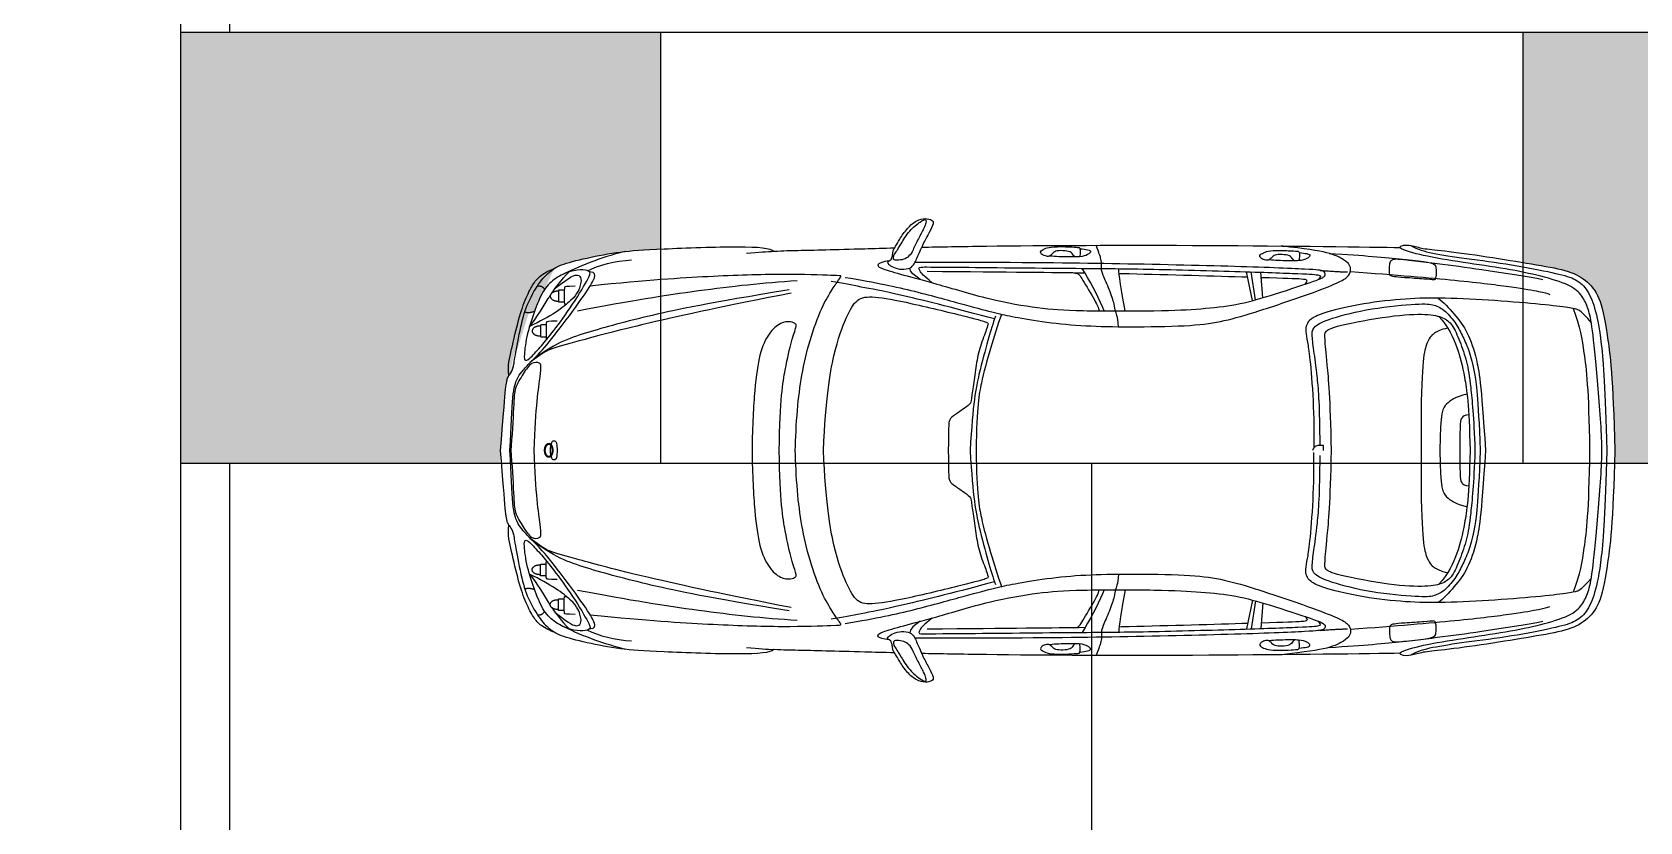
# Model space of a CAD drawing. Header units: metres. Extents: x 1203 to 2640, y 535 to 1122.
# Drawn here: x 1232.49 to 1240.07, y 599.78 to 603.5 of the extents above; entities that cross this region are included whole.
import ezdxf

# ---------------------------------------------------------------- set-up
doc = ezdxf.new("R2010")
doc.units = ezdxf.units.M
doc.layers.add('car', color=253, linetype='Continuous')
doc.layers.add('line work', color=7, linetype='Continuous')
picture_1 = doc.add_image_def('image1.png', size_in_pixel=(941, 730))

msp = doc.modelspace()

# ---------------------------------------------------------------- hatches: boundary and pattern name
at = {"layer": 'line work', "lineweight": -3}
h = msp.add_hatch(color=9, dxfattribs=at)
h.dxf.hatch_style = 1
edge = h.paths.add_edge_path()
edge.add_line((1235.456, 603.504), (1233.1927, 603.504))
edge.add_line((1233.1927, 603.504), (1233.1927, 601.472))
edge.add_line((1233.1927, 601.472), (1234.6952, 601.472))
edge.add_spline(control_points=[(1234.7004, 601.5318), (1234.722, 601.8248), (1234.7297, 601.8666), (1234.7365, 601.8804), (1234.7389, 601.8842)], knot_values=[34.738873, 34.738873, 34.738873, 34.738873, 35.738873, 36.285563, 36.285563, 36.285563, 36.285563], degree=3, periodic=0)
edge.add_spline(control_points=[(1234.8144, 602.1849), (1234.8091, 602.1688), (1234.7937, 602.1127), (1234.768, 601.977), (1234.7608, 601.9185), (1234.7475, 601.8949), (1234.7409, 601.8873), (1234.7389, 601.8842)], knot_values=[1.54669, 1.54669, 1.54669, 1.54669, 1.990083, 2.990083, 3.990083, 4.990083, 5.443393, 5.443393, 5.443393, 5.443393], degree=3, periodic=0)
edge.add_spline(control_points=[(1234.7389, 601.8842), (1234.7331, 601.9322), (1234.7503, 602.0002), (1234.7851, 602.1556), (1234.8206, 602.256), (1234.856, 602.3228), (1234.8868, 602.3577), (1234.9335, 602.3835), (1234.9533, 602.3894)], knot_values=[28.738873, 28.738873, 28.738873, 28.738873, 29.738873, 30.738873, 31.738873, 32.738873, 33.738873, 34.738873, 34.738873, 34.738873, 34.738873], degree=3, periodic=0)
edge.add_spline(control_points=[(1234.8602, 602.1881), (1234.8341, 602.1774), (1234.8144, 602.1849)], knot_values=[0, 0, 0, 1, 1, 1], degree=2, periodic=0)
edge.add_spline(control_points=[(1234.7389, 601.8842), (1234.7331, 601.9322), (1234.7503, 602.0002), (1234.7851, 602.1556), (1234.8206, 602.256), (1234.856, 602.3228), (1234.8868, 602.3577), (1234.9335, 602.3835), (1234.9533, 602.3894)], knot_values=[28.738873, 28.738873, 28.738873, 28.738873, 29.738873, 30.738873, 31.738873, 32.738873, 33.738873, 34.738873, 34.738873, 34.738873, 34.738873], degree=3, periodic=0)
edge.add_spline(control_points=[(1234.9078, 602.2913), (1234.8958, 602.3092), (1234.8747, 602.308)], knot_values=[0, 0, 0, 1, 1, 1], degree=2, periodic=0)
edge.add_spline(control_points=[(1234.7389, 601.8842), (1234.7331, 601.9322), (1234.7503, 602.0002), (1234.7851, 602.1556), (1234.8206, 602.256), (1234.856, 602.3228), (1234.8868, 602.3577), (1234.9335, 602.3835), (1234.9533, 602.3894)], knot_values=[28.738873, 28.738873, 28.738873, 28.738873, 29.738873, 30.738873, 31.738873, 32.738873, 33.738873, 34.738873, 34.738873, 34.738873, 34.738873], degree=3, periodic=0)
edge.add_spline(control_points=[(1234.9533, 602.3894), (1234.9614, 602.3948), (1234.9889, 602.4098), (1235.1025, 602.4394), (1235.2196, 602.4617), (1235.2812, 602.4691), (1235.2895, 602.47)], knot_values=[26.007738, 26.007738, 26.007738, 26.007738, 26.586976, 27.586976, 28.586976, 28.738873, 28.738873, 28.738873, 28.738873], degree=3, periodic=0)
edge.add_spline(control_points=[(1235.2895, 602.47), (1235.3329, 602.4748), (1235.3804, 602.4779), (1235.456, 602.4814)], knot_values=[25.210647, 25.210647, 25.210647, 25.210647, 26.007738, 26.007738, 26.007738, 26.007738], degree=3, periodic=0)
edge.add_line((1235.456, 602.4814), (1235.456, 603.504))
h = msp.add_hatch(color=9, dxfattribs=at)
h.dxf.hatch_style = 1
edge = h.paths.add_edge_path()
edge.add_line((1243.584, 603.504), (1239.52, 603.504))
edge.add_line((1239.52, 603.504), (1239.52, 602.4178))
edge.add_spline(control_points=[(1239.52, 602.4178), (1239.5339, 602.4155), (1239.6128, 602.4022), (1239.7287, 602.3824), (1239.8178, 602.3391), (1239.8836, 602.2599), (1239.9133, 602.1131), (1239.9457, 601.8726), (1239.952, 601.5318)], knot_values=[72.571127, 72.571127, 72.571127, 72.571127, 72.777587, 73.777587, 74.777587, 75.777587, 76.777587, 77.777587, 77.777587, 77.777587, 77.777587], degree=3, periodic=0)
edge.add_line((1239.9549, 601.472), (1243.584, 601.472))
edge.add_line((1243.584, 601.472), (1243.584, 603.504))

# ---------------------------------------------------------------- linework, layer by layer
at = {"layer": 'car'}
for points in [[(1236.6787, 602.338), (1236.6441, 602.3636), (1236.6329, 602.379), (1236.6288, 602.3915)], [(1237.4553, 602.3676), (1237.4419, 602.3901)], [(1238.2448, 602.2378), (1238.2171, 602.3741)], [(1238.2586, 602.2415), (1238.238, 602.3734)], [(1238.2928, 602.2513), (1238.2847, 602.3719)], [(1238.2448, 600.8259), (1238.2171, 600.6896)], [(1238.2586, 600.8222), (1238.238, 600.6902)], [(1238.2928, 600.8123), (1238.2847, 600.6918)], [(1236.6787, 600.7257), (1236.6441, 600.7001), (1236.6329, 600.6846), (1236.6288, 600.6722)], [(1237.4553, 600.696), (1237.4419, 600.6735)]]:
    msp.add_lwpolyline(points, dxfattribs=at)
for points, knots in [([(1238.9445, 602.495), (1238.9417, 602.493), (1238.9405, 602.4909), (1238.9408, 602.4887), (1238.8095, 602.4909), (1237.9549, 602.502), (1237.0933, 602.4976), (1236.771, 602.4917), (1236.6851, 602.4898), (1236.6876, 602.4953), (1236.6979, 602.5177), (1236.7216, 602.5608), (1236.7441, 602.6048), (1236.7365, 602.6187), (1236.7025, 602.6278), (1236.6623, 602.6182), (1236.6178, 602.5828), (1236.578, 602.5225), (1236.5654, 602.5006), (1236.5588, 602.4894), (1236.5573, 602.4867), (1236.5063, 602.4854), (1236.3132, 602.4799), (1236.1033, 602.4746), (1236.0372, 602.4738), (1235.9885, 602.471), (1235.9736, 602.4866), (1235.854, 602.4972), (1235.4241, 602.4811), (1235.2657, 602.4705), (1235.1025, 602.4394), (1234.9889, 602.4098), (1234.9614, 602.3948), (1234.9533, 602.3894), (1234.9335, 602.3835), (1234.8868, 602.3577), (1234.856, 602.3228), (1234.8206, 602.256), (1234.7851, 602.1556), (1234.7503, 602.0002), (1234.7331, 601.9322), (1234.7389, 601.8842), (1234.7365, 601.8804), (1234.7297, 601.8666), (1234.722, 601.8248), (1234.7004, 601.5318), (1234.722, 601.2388), (1234.7297, 601.1971), (1234.7365, 601.1833), (1234.7389, 601.1795), (1234.7331, 601.1314), (1234.7503, 601.0635), (1234.7851, 600.9081), (1234.8206, 600.8076), (1234.856, 600.7408), (1234.8868, 600.706), (1234.9335, 600.6802), (1234.9533, 600.6743), (1234.9614, 600.6688), (1234.9889, 600.6539), (1235.1025, 600.6242), (1235.2657, 600.5931), (1235.4241, 600.5826), (1235.854, 600.5664), (1235.9736, 600.5771), (1235.9885, 600.5926), (1236.0372, 600.5899), (1236.1033, 600.589), (1236.3132, 600.5837), (1236.5063, 600.5783), (1236.5573, 600.5769), (1236.5588, 600.5743), (1236.5654, 600.5631), (1236.578, 600.5412), (1236.6178, 600.4809), (1236.6623, 600.4455), (1236.7025, 600.4359), (1236.7365, 600.445), (1236.7441, 600.4589), (1236.7216, 600.5029), (1236.6979, 600.5459), (1236.6876, 600.5684), (1236.6851, 600.5738), (1236.771, 600.5719), (1237.0933, 600.566), (1237.9549, 600.5617), (1238.8095, 600.5727), (1238.9408, 600.5749), (1238.9405, 600.5728), (1238.9417, 600.5707), (1238.9445, 600.5686), (1238.9607, 600.5618), (1238.9987, 600.5644), (1239.043, 600.5815), (1239.1298, 600.5877), (1239.3495, 600.6174), (1239.5711, 600.6543), (1239.7287, 600.6813), (1239.8178, 600.7245), (1239.8836, 600.8038), (1239.9133, 600.9506), (1239.9457, 601.191), (1239.952, 601.5318), (1239.9457, 601.8726), (1239.9133, 602.1131), (1239.8836, 602.2599), (1239.8178, 602.3391), (1239.7287, 602.3824), (1239.5711, 602.4094), (1239.3495, 602.4463), (1239.1298, 602.476), (1239.043, 602.4822), (1238.9987, 602.4993), (1238.9607, 602.5019), (1238.9445, 602.495)], [9.811373, 9.811373, 9.811373, 9.811373, 10.30411, 10.30411, 10.30411, 11.197316, 12.197316, 12.644155, 12.644155, 12.644155, 12.969408, 13.969408, 14.969408, 15.969408, 16.969408, 17.969408, 18.969408, 19.969408, 20.969408, 21.294549, 21.294549, 21.294549, 21.606904, 22.606904, 23.220672, 23.220672, 23.220672, 24.159635, 25.159635, 26.159635, 27.159635, 28.159635, 28.738873, 28.738873, 28.738873, 29.738873, 30.738873, 31.738873, 32.738873, 33.738873, 34.738873, 34.738873, 34.738873, 35.285563, 36.285563, 36.285563, 36.285563, 37.285563, 37.832254, 37.832254, 37.832254, 38.832254, 39.832254, 40.832254, 41.832254, 42.832254, 43.832254, 43.832254, 43.832254, 44.411492, 45.411492, 46.411492, 47.411492, 48.411492, 49.350455, 49.350455, 49.350455, 49.964223, 50.964223, 51.276578, 51.276578, 51.276578, 51.601719, 52.601719, 53.601719, 54.601719, 55.601719, 56.601719, 57.601719, 58.601719, 59.601719, 59.926972, 59.926972, 59.926972, 60.373811, 61.373811, 62.267016, 62.267016, 62.267016, 62.759754, 62.759754, 62.759754, 63.571127, 64.571127, 65.571127, 66.571127, 67.571127, 68.571127, 69.571127, 70.571127, 71.571127, 72.571127, 72.571127, 72.571127, 73.571127, 74.571127, 75.571127, 76.571127, 77.571127, 78.571127, 79.571127, 80.571127, 81.571127, 82.382499, 82.382499, 82.382499, 82.382499]), ([(1236.5573, 602.4867), (1236.5541, 602.4813), (1236.5475, 602.4689), (1236.548, 602.462), (1236.5473, 602.4566), (1236.5466, 602.4512), (1236.5431, 602.4378), (1236.5388, 602.4267), (1236.524, 602.4224), (1236.523, 602.4133), (1236.5426, 602.3995), (1236.578, 602.3837), (1236.6259, 602.388), (1236.6455, 602.3995), (1236.6686, 602.4507), (1236.6801, 602.4785), (1236.6851, 602.4898)], [18.325141, 18.325141, 18.325141, 18.325141, 19, 20, 20, 20, 21, 22, 23, 24, 25, 26, 27, 28, 29, 29.674747, 29.674747, 29.674747, 29.674747]), ([(1237.4314, 602.4829), (1237.446, 602.4813), (1237.4771, 602.4767), (1237.4841, 602.47), (1237.4765, 602.4588), (1237.4467, 602.4438), (1237.3829, 602.4433), (1237.3125, 602.4453), (1237.2894, 602.4482), (1237.2885, 602.4483)], [0.348642, 0.348642, 0.348642, 0.348642, 1, 2, 3, 4, 5, 6, 6.040441, 6.040441, 6.040441, 6.040441]), ([(1238.465, 602.4647), (1238.4797, 602.463), (1238.5108, 602.4585), (1238.5178, 602.4517), (1238.5102, 602.4405), (1238.4804, 602.4255), (1238.4165, 602.425), (1238.3461, 602.4271), (1238.323, 602.43), (1238.3222, 602.4301)], [0.348642, 0.348642, 0.348642, 0.348642, 1, 2, 3, 4, 5, 6, 6.040441, 6.040441, 6.040441, 6.040441]), ([(1238.9408, 600.5749), (1238.9412, 600.5771), (1238.9431, 600.5794), (1238.9467, 600.5817), (1238.9754, 600.5948), (1239.0713, 600.6195), (1239.2611, 600.6495), (1239.469, 600.6794), (1239.6251, 600.7144), (1239.7593, 600.7567), (1239.8053, 600.8114), (1239.8308, 600.8698), (1239.8491, 600.9588), (1239.8731, 601.2251), (1239.8924, 601.4678), (1239.8918, 601.5318), (1239.8924, 601.5959), (1239.8731, 601.8386), (1239.8491, 602.1049), (1239.8308, 602.1939), (1239.8053, 602.2522), (1239.7593, 602.3069), (1239.6251, 602.3492), (1239.469, 602.3842), (1239.2611, 602.4142), (1239.0713, 602.4441), (1238.9754, 602.4688), (1238.9467, 602.4819), (1238.9431, 602.4843), (1238.9412, 602.4865), (1238.9408, 602.4887)], [0, 0, 0, 0, 0.507262, 0.507262, 0.507262, 1.359712, 2.359712, 3.359712, 4.359712, 5.359712, 6.359712, 7.359712, 8.359712, 9.359712, 10.359712, 10.359712, 10.359712, 11.359712, 12.359712, 13.359712, 14.359712, 15.359712, 16.359712, 17.359712, 18.359712, 19.359712, 20.212163, 20.212163, 20.212163, 20.719425, 20.719425, 20.719425, 20.719425]), ([(1238.9881, 602.4987), (1239.0243, 602.4786), (1239.0817, 602.4623), (1239.2431, 602.4371), (1239.4692, 602.4094), (1239.6757, 602.3671), (1239.7639, 602.3445), (1239.8201, 602.2993), (1239.8588, 602.211), (1239.8901, 602.0687), (1239.9069, 601.8229), (1239.9157, 601.5318), (1239.9069, 601.2407), (1239.8901, 600.9949), (1239.8588, 600.8527), (1239.8201, 600.7644), (1239.7639, 600.7192), (1239.6757, 600.6965), (1239.4692, 600.6542), (1239.2431, 600.6265), (1239.0817, 600.6014), (1239.0243, 600.5851), (1238.9881, 600.565)], [0, 0, 0, 0, 1, 2, 3, 4, 5, 6, 7, 8, 9, 9, 9, 10, 11, 12, 13, 14, 15, 16, 17, 18, 18, 18, 18]), ([(1234.7389, 601.8842), (1234.7409, 601.8873), (1234.7475, 601.8949), (1234.7608, 601.9185), (1234.768, 601.977), (1234.7995, 602.1436), (1234.8319, 602.2409), (1234.8972, 602.3466), (1234.9312, 602.3721), (1234.9474, 602.3854), (1234.9533, 602.3894)], [1.54669, 1.54669, 1.54669, 1.54669, 2, 3, 4, 5, 6, 7, 8, 8.420762, 8.420762, 8.420762, 8.420762]), ([(1235.1193, 600.6905), (1235.1481, 600.6915), (1235.1466, 600.7148), (1235.1174, 600.7695), (1234.9912, 600.9431), (1234.8891, 601.0715), (1234.8322, 601.1226), (1234.7972, 601.1649), (1234.7789, 601.1897), (1234.7549, 601.2532), (1234.7519, 601.418), (1234.7432, 601.5318), (1234.7519, 601.6456), (1234.7549, 601.8105), (1234.7789, 601.874), (1234.7972, 601.8988), (1234.8322, 601.9411), (1234.8891, 601.9921), (1234.9912, 602.1205), (1235.1174, 602.2942), (1235.1466, 602.3489), (1235.1481, 602.3722), (1235.1193, 602.3732)], [0, 0, 0, 0, 1, 2, 3, 4, 5, 6, 7, 8, 9, 9, 9, 10, 11, 12, 13, 14, 15, 16, 17, 18, 18, 18, 18]), ([(1237.5457, 602.1896), (1237.5282, 602.2353), (1237.4868, 602.3144), (1237.4553, 602.3676), (1237.3105, 602.3697), (1237.1085, 602.3716), (1236.7108, 602.3748)], [0, 0, 0, 0, 1, 1, 1, 1.647053, 1.647053, 1.647053, 1.647053]), ([(1234.9581, 602.2968), (1235.0312, 602.3539), (1235.0589, 602.3627), (1235.0814, 602.3509), (1235.079, 602.3172), (1235.0563, 602.2473), (1234.9366, 602.1636), (1234.8363, 602.1158), (1234.8752, 602.1618), (1234.9029, 602.2132), (1234.9311, 602.2577), (1234.9344, 602.2627)], [0, 0, 0, 0, 1, 2, 3, 4, 5, 5, 5, 6, 6.129685, 6.129685, 6.129685, 6.129685]), ([(1235.1224, 600.7569), (1235.403, 600.7283), (1235.6899, 600.7105), (1236.0435, 600.6983), (1236.2992, 600.7079), (1236.3044, 600.7089), (1236.3054, 600.7123), (1236.2973, 600.7233), (1236.2666, 600.7668), (1236.2159, 600.8496), (1236.1551, 601.0128), (1236.1178, 601.1794), (1236.0982, 601.3325), (1236.0901, 601.4779), (1236.0894, 601.5318), (1236.0901, 601.5858), (1236.0982, 601.7311), (1236.1178, 601.8843), (1236.1551, 602.0508), (1236.2159, 602.214), (1236.2666, 602.2968), (1236.2973, 602.3404), (1236.3054, 602.3514), (1236.3044, 602.3548), (1236.2992, 602.3557), (1236.0435, 602.3654), (1235.6899, 602.3531), (1235.403, 602.3353), (1235.1224, 602.3068)], [0, 0, 0, 0, 1, 2, 3, 4, 5, 6, 7, 8, 9, 10, 11, 12, 12, 12, 13, 14, 15, 16, 17, 18, 19, 20, 21, 22, 23, 24, 24, 24, 24]), ([(1238.2224, 602.348), (1238.0747, 602.3524), (1237.829, 602.3599), (1237.6317, 602.3644), (1237.6159, 602.3647)], [2.031077, 2.031077, 2.031077, 2.031077, 3, 3.084546, 3.084546, 3.084546, 3.084546]), ([(1238.493, 602.3158), (1238.5086, 602.3331), (1238.5032, 602.3399), (1238.3977, 602.3428), (1238.2865, 602.3461)], [0, 0, 0, 0, 1, 1.877916, 1.877916, 1.877916, 1.877916]), ([(1236.2223, 601.5318), (1236.2332, 601.2833), (1236.2703, 601.0568), (1236.3321, 600.8948), (1236.3788, 600.8124), (1236.4515, 600.8028), (1236.6135, 600.8317), (1236.9402, 600.9113), (1236.9992, 600.9291), (1236.9981, 600.9353), (1236.9954, 600.9512), (1236.959, 601.0423), (1236.9413, 601.1267), (1236.9287, 601.2267), (1236.9179, 601.2969), (1236.917, 601.3114), (1236.8783, 601.3402), (1236.8297, 601.3717), (1236.8117, 601.3906), (1236.8117, 601.4257), (1236.8108, 601.5318), (1236.8117, 601.6379), (1236.8117, 601.6731), (1236.8297, 601.692), (1236.8783, 601.7235), (1236.917, 601.7523), (1236.9179, 601.7667), (1236.9287, 601.837), (1236.9413, 601.9369), (1236.959, 602.0213), (1236.9954, 602.1124), (1236.9981, 602.1283), (1236.9992, 602.1345), (1236.9402, 602.1524), (1236.6135, 602.232), (1236.4515, 602.2608), (1236.3788, 602.2512), (1236.3321, 602.1689), (1236.2703, 602.0069), (1236.2332, 601.7804), (1236.2223, 601.5318)], [0, 0, 0, 0, 1, 2, 3, 4, 5, 6, 7, 8, 9, 10, 11, 12, 13, 14, 15, 16, 17, 18, 18, 18, 19, 20, 21, 22, 23, 24, 25, 26, 27, 28, 29, 30, 31, 32, 33, 34, 35, 36, 36, 36, 36]), ([(1239.8416, 602.1352), (1239.7918, 602.1896), (1239.7782, 602.1967), (1239.7357, 602.2055), (1239.5957, 602.2221), (1239.3587, 602.241), (1239.1141, 602.2522), (1238.9504, 602.2469), (1238.7383, 602.2215), (1238.5646, 602.1772), (1238.5149, 602.1494), (1238.499, 602.1252), (1238.4931, 602.095), (1238.5037, 602.0436), (1238.5144, 601.9826), (1238.5319, 601.777), (1238.5354, 601.6097), (1238.5336, 601.5422)], [0, 0, 0, 0, 1, 2, 3, 4, 5, 6, 7, 8, 9, 10, 11, 12, 13, 14, 14.950636, 14.950636, 14.950636, 14.950636]), ([(1238.5632, 601.5552), (1238.5627, 601.7411), (1238.5504, 601.8949), (1238.5326, 602.0077), (1238.5236, 602.0861), (1238.5308, 602.1158), (1238.6001, 602.1518), (1238.8019, 602.2041), (1239.0423, 602.2248), (1239.1018, 602.2212), (1239.154, 602.1924), (1239.2072, 602.1266), (1239.236, 602.0699), (1239.2675, 601.9996), (1239.29, 601.9087), (1239.308, 601.7916), (1239.3179, 601.5318), (1239.308, 601.2721), (1239.29, 601.155), (1239.2675, 601.064), (1239.236, 600.9938), (1239.2072, 600.937), (1239.154, 600.8713), (1239.1018, 600.8425), (1239.0423, 600.8389), (1238.8019, 600.8596), (1238.6001, 600.9118), (1238.5308, 600.9478), (1238.5236, 600.9776), (1238.5326, 601.0559), (1238.5504, 601.1688), (1238.5627, 601.3226), (1238.5632, 601.5084)], [0, 0, 0, 0, 0.960685, 1.960685, 2.960685, 3.960685, 4.960685, 5.960685, 6.960685, 7.960685, 8.960685, 9.960685, 10.960685, 11.960685, 12.960685, 13.960685, 13.960685, 13.960685, 14.960685, 15.960685, 16.960685, 17.960685, 18.960685, 19.960685, 20.960685, 21.960685, 22.960685, 23.960685, 24.960685, 25.960685, 26.960685, 27.921371, 27.921371, 27.921371, 27.921371]), ([(1239.1206, 602.2495), (1239.144, 602.2319), (1239.1971, 602.1743), (1239.2611, 602.0923), (1239.3016, 601.9653), (1239.3223, 601.8564), (1239.343, 601.5318), (1239.3223, 601.2073), (1239.3016, 601.0983), (1239.2611, 600.9713), (1239.1971, 600.8894), (1239.144, 600.8317), (1239.1206, 600.8141)], [0, 0, 0, 0, 1, 2, 3, 4, 4, 4, 5, 6, 7, 8, 8, 8, 8]), ([(1234.9667, 602.1414), (1234.9218, 602.1401), (1234.9168, 602.1376), (1234.9152, 602.1345), (1234.9152, 602.0579), (1234.9157, 602.057), (1234.9175, 602.0565), (1234.9189, 602.0565)], [0, 0, 0, 0, 1, 2, 3, 4, 4.488989, 4.488989, 4.488989, 4.488989]), ([(1236.0134, 601.5318), (1236.0178, 601.2881), (1236.0434, 601.1358), (1236.0723, 601.0101), (1236.0979, 600.9423), (1236.0912, 600.9356), (1236.0723, 600.9234), (1236.02, 600.9267), (1235.9645, 600.9756), (1235.9189, 601.0724), (1235.8977, 601.2303), (1235.8866, 601.4137), (1235.8858, 601.5318), (1235.8866, 601.6499), (1235.8977, 601.8334), (1235.9189, 601.9913), (1235.9645, 602.088), (1236.02, 602.1369), (1236.0723, 602.1403), (1236.0912, 602.128), (1236.0979, 602.1214), (1236.0723, 602.0535), (1236.0434, 601.9279), (1236.0178, 601.7756), (1236.0134, 601.5318)], [0, 0, 0, 0, 1, 2, 3, 4, 5, 6, 7, 8, 9, 10, 10, 10, 11, 12, 13, 14, 15, 16, 17, 18, 19, 20, 20, 20, 20]), ([(1237.033, 602.1642), (1237.0213, 602.1327), (1236.9997, 602.0579), (1236.9546, 601.8976), (1236.9267, 601.7562), (1236.9132, 601.5318), (1236.9267, 601.3074), (1236.9546, 601.166), (1236.9997, 601.0057), (1237.0213, 600.931), (1237.033, 600.8994)], [0, 0, 0, 0, 1, 2, 3, 3, 3, 4, 5, 6, 6, 6, 6]), ([(1237.0609, 602.174), (1237.0438, 602.1232), (1237.0025, 601.9967), (1236.9647, 601.8491), (1236.9458, 601.7437), (1236.9413, 601.5318), (1236.9458, 601.32), (1236.9647, 601.2146), (1237.0025, 601.067), (1237.0438, 600.9405), (1237.0609, 600.8896)], [0, 0, 0, 0, 0.85838, 1.85838, 2.85838, 2.85838, 2.85838, 3.85838, 4.85838, 5.71676, 5.71676, 5.71676, 5.71676]), ([(1238.6173, 601.5318), (1238.6119, 601.2802), (1238.5947, 601.1045), (1238.5848, 600.9965), (1238.5848, 600.9713), (1238.6236, 600.9469), (1238.9037, 600.8938), (1239.0739, 600.8866), (1239.1461, 600.9044), (1239.1863, 600.9341), (1239.2222, 601.016), (1239.2566, 601.1146), (1239.272, 601.2141), (1239.2875, 601.3713), (1239.2933, 601.5318), (1239.2875, 601.6924), (1239.272, 601.8496), (1239.2566, 601.9491), (1239.2222, 602.0477), (1239.1863, 602.1295), (1239.1461, 602.1592), (1239.0739, 602.1771), (1238.9037, 602.1699), (1238.6236, 602.1167), (1238.5848, 602.0924), (1238.5848, 602.0672), (1238.5947, 601.9591), (1238.6119, 601.7835), (1238.6173, 601.5318)], [0, 0, 0, 0, 1, 2, 3, 4, 5, 6, 7, 8, 9, 10, 11, 12, 12, 12, 13, 14, 15, 16, 17, 18, 19, 20, 21, 22, 23, 24, 24, 24, 24]), ([(1239.1219, 602.1639), (1239.1686, 602.114), (1239.2138, 602.0119), (1239.2445, 601.89), (1239.2649, 601.75), (1239.2707, 601.5318), (1239.2649, 601.3137), (1239.2445, 601.1736), (1239.2138, 601.0518), (1239.1686, 600.9497), (1239.1219, 600.8998)], [0, 0, 0, 0, 1, 2, 3, 3, 3, 4, 5, 6, 6, 6, 6]), ([(1239.7567, 602.2008), (1239.7891, 602.1131), (1239.8079, 601.9952), (1239.8298, 601.825), (1239.8335, 601.5318), (1239.8298, 601.2387), (1239.8079, 601.0685), (1239.7891, 600.9505), (1239.7567, 600.8629)], [0, 0, 0, 0, 0.881811, 1.881811, 1.881811, 1.881811, 2.881811, 3.763623, 3.763623, 3.763623, 3.763623]), ([(1239.1647, 602.1084), (1239.1307, 602.1012), (1239.1018, 602.0856), (1239.0618, 602.0523), (1239.0373, 601.91), (1239.0395, 601.5318), (1239.0373, 601.1537), (1239.0618, 601.0114), (1239.1018, 600.978), (1239.1307, 600.9625), (1239.1647, 600.9552)], [0, 0, 0, 0, 1, 2, 3, 3, 3, 4, 5, 6, 6, 6, 6]), ([(1234.8591, 601.5318), (1234.8645, 601.3283), (1234.8951, 601.1418), (1234.8888, 601.1175), (1234.8456, 601.1129), (1234.8076, 601.1677), (1234.7638, 601.2416), (1234.7638, 601.2984), (1234.7534, 601.4714), (1234.7484, 601.5318), (1234.7534, 601.5923), (1234.7638, 601.7653), (1234.7638, 601.8221), (1234.8076, 601.896), (1234.8456, 601.9508), (1234.8888, 601.9461), (1234.8951, 601.9218), (1234.8645, 601.7354), (1234.8591, 601.5318)], [0, 0, 0, 0, 1, 2, 3, 4, 5, 6, 7, 7, 7, 8, 9, 10, 11, 12, 13, 14, 14, 14, 14]), ([(1239.256, 601.7975), (1239.1985, 601.7832), (1239.1552, 601.751), (1239.1296, 601.7165), (1239.1274, 601.5318), (1239.1296, 601.3472), (1239.1552, 601.3127), (1239.1985, 601.2805), (1239.256, 601.2662)], [0, 0, 0, 0, 1, 2, 2, 2, 3, 4, 4, 4, 4]), ([(1239.264, 601.6988), (1239.2454, 601.6987), (1239.2283, 601.6857), (1239.2212, 601.6668), (1239.2224, 601.5318), (1239.2212, 601.3969), (1239.2283, 601.378), (1239.2454, 601.365), (1239.264, 601.3649)], [0, 0, 0, 0, 1, 2, 2, 2, 3, 4, 4, 4, 4]), ([(1234.9374, 601.5092), (1234.9365, 601.5151), (1234.9356, 601.5225), (1234.9349, 601.5318), (1234.9356, 601.5412), (1234.9365, 601.5486), (1234.9374, 601.5545)], [0, 0, 0, 0, 0.2081908, 0.2081908, 0.2081908, 0.4163816, 0.4163816, 0.4163816, 0.4163816]), ([(1234.9381, 601.5583), (1234.9415, 601.5768), (1234.9524, 601.5768), (1234.9662, 601.5768), (1234.9662, 601.5318), (1234.9662, 601.4869), (1234.9524, 601.4869), (1234.9415, 601.4869), (1234.9381, 601.5054)], [0, 0, 0, 0, 0.743553, 1.743553, 1.743553, 1.743553, 2.743553, 3.487107, 3.487107, 3.487107, 3.487107]), ([(1239.8416, 600.9284), (1239.7918, 600.8741), (1239.7782, 600.867), (1239.7357, 600.8581), (1239.5957, 600.8416), (1239.3587, 600.8227), (1239.1141, 600.8115), (1238.9504, 600.8168), (1238.7383, 600.8422), (1238.5646, 600.8865), (1238.5149, 600.9143), (1238.499, 600.9385), (1238.4931, 600.9686), (1238.5037, 601.02), (1238.5144, 601.0811), (1238.5319, 601.2867), (1238.5354, 601.454), (1238.5336, 601.5214)], [0, 0, 0, 0, 1, 2, 3, 4, 5, 6, 7, 8, 9, 10, 11, 12, 13, 14, 14.950636, 14.950636, 14.950636, 14.950636]), ([(1234.7389, 601.1795), (1234.7409, 601.1764), (1234.7475, 601.1687), (1234.7608, 601.1452), (1234.768, 601.0866), (1234.7995, 600.92), (1234.8319, 600.8228), (1234.8972, 600.7171), (1234.9312, 600.6916), (1234.9474, 600.6783), (1234.9533, 600.6743)], [1.54669, 1.54669, 1.54669, 1.54669, 2, 3, 4, 5, 6, 7, 8, 8.420762, 8.420762, 8.420762, 8.420762]), ([(1234.9667, 600.9223), (1234.9218, 600.9235), (1234.9168, 600.926), (1234.9152, 600.9292), (1234.9152, 601.0058), (1234.9157, 601.0066), (1234.9175, 601.0072), (1234.9189, 601.0072)], [0, 0, 0, 0, 1, 2, 3, 4, 4.488989, 4.488989, 4.488989, 4.488989]), ([(1234.9581, 600.7669), (1235.0312, 600.7098), (1235.0589, 600.7009), (1235.0814, 600.7127), (1235.079, 600.7464), (1235.0563, 600.8163), (1234.9366, 600.9), (1234.8363, 600.9478), (1234.8752, 600.9018), (1234.9029, 600.8504), (1234.9311, 600.806), (1234.9344, 600.8009)], [0, 0, 0, 0, 1, 2, 3, 4, 5, 5, 5, 6, 6.129685, 6.129685, 6.129685, 6.129685]), ([(1237.5457, 600.874), (1237.5282, 600.8283), (1237.4868, 600.7492), (1237.4553, 600.696), (1237.3105, 600.6939), (1237.1085, 600.6921), (1236.7108, 600.6888)], [0, 0, 0, 0, 1, 1, 1, 1.647053, 1.647053, 1.647053, 1.647053]), ([(1238.2224, 600.7157), (1238.0747, 600.7113), (1237.829, 600.7037), (1237.6317, 600.6993), (1237.6159, 600.6989)], [2.031077, 2.031077, 2.031077, 2.031077, 3, 3.084546, 3.084546, 3.084546, 3.084546]), ([(1238.493, 600.7478), (1238.5086, 600.7305), (1238.5032, 600.7238), (1238.3977, 600.7208), (1238.2865, 600.7176)], [0, 0, 0, 0, 1, 1.877916, 1.877916, 1.877916, 1.877916]), ([(1236.5573, 600.5769), (1236.5541, 600.5824), (1236.5475, 600.5947), (1236.548, 600.6017), (1236.5473, 600.6071), (1236.5466, 600.6125), (1236.5431, 600.6259), (1236.5388, 600.6369), (1236.524, 600.6412), (1236.523, 600.6503), (1236.5426, 600.6642), (1236.578, 600.68), (1236.6259, 600.6757), (1236.6455, 600.6642), (1236.6686, 600.613), (1236.6801, 600.5852), (1236.6851, 600.5738)], [18.325141, 18.325141, 18.325141, 18.325141, 19, 20, 20, 20, 21, 22, 23, 24, 25, 26, 27, 28, 29, 29.674747, 29.674747, 29.674747, 29.674747]), ([(1238.465, 600.5989), (1238.4797, 600.6006), (1238.5108, 600.6052), (1238.5178, 600.6119), (1238.5102, 600.6231), (1238.4804, 600.6381), (1238.4165, 600.6386), (1238.3461, 600.6366), (1238.323, 600.6337), (1238.3222, 600.6336)], [0.348642, 0.348642, 0.348642, 0.348642, 1, 2, 3, 4, 5, 6, 6.040441, 6.040441, 6.040441, 6.040441]), ([(1237.4314, 600.5807), (1237.446, 600.5824), (1237.4771, 600.587), (1237.4841, 600.5937), (1237.4765, 600.6049), (1237.4467, 600.6199), (1237.3829, 600.6204), (1237.3125, 600.6183), (1237.2894, 600.6154), (1237.2885, 600.6153)], [0.348642, 0.348642, 0.348642, 0.348642, 1, 2, 3, 4, 5, 6, 6.040441, 6.040441, 6.040441, 6.040441])]:
    msp.add_open_spline(points, degree=3, knots=knots, dxfattribs=at)
for points, degree in [([(1236.5681, 602.4738), (1236.5631, 602.4663), (1236.5543, 602.4541), (1236.5519, 602.4402), (1236.5531, 602.429), (1236.5678, 602.4286), (1236.602, 602.4301), (1236.6268, 602.4472), (1236.643, 602.4728), (1236.669, 602.5305), (1236.6977, 602.5813), (1236.7062, 602.6065), (1236.7069, 602.6245), (1236.683, 602.6139), (1236.6268, 602.5705), (1236.5845, 602.4991), (1236.5731, 602.4813), (1236.5681, 602.4738)], 3), ([(1235.2895, 602.47), (1235.2022, 602.4496), (1235.0859, 602.4089), (1234.9981, 602.3637)], 3), ([(1235.8587, 602.4621), (1235.9178, 602.4665), (1235.9578, 602.4693), (1235.9885, 602.471)], 3), ([(1236.3247, 602.3478), (1236.4728, 602.323), (1236.6545, 602.2843), (1236.904, 602.2129), (1237.0396, 602.1786), (1237.1111, 602.1625), (1237.2702, 602.1348), (1237.4569, 602.1173), (1237.6539, 602.1136), (1237.9464, 602.1173), (1238.0937, 602.1363), (1238.2382, 602.1764), (1238.4993, 602.2639), (1238.6438, 602.3194), (1238.6956, 602.3478), (1238.7102, 602.3799), (1238.7036, 602.4084), (1238.6817, 602.4273), (1238.6124, 602.4667), (1238.495, 602.482), (1238.3804, 602.4956)], 3), ([(1237.4317, 602.4569), (1237.432, 602.4637), (1237.4333, 602.4888), (1237.4242, 602.4883), (1237.3885, 602.4922), (1237.2993, 602.4933), (1237.269, 602.4857), (1237.2449, 602.4727), (1237.2441, 602.4642), (1237.2559, 602.4512), (1237.2804, 602.4451), (1237.2906, 602.4481), (1237.3057, 602.4644), (1237.3183, 602.4737), (1237.3632, 602.4741), (1237.3937, 602.4669), (1237.404, 602.4437), (1237.4129, 602.4439), (1237.4292, 602.4447), (1237.4313, 602.4477), (1237.4314, 602.45), (1237.4317, 602.4569)], 3), ([(1237.6124, 602.1151), (1237.6088, 602.167), (1237.5962, 602.1894), (1237.5962, 602.2148), (1237.5719, 602.2868), (1237.5359, 602.3663), (1237.5323, 602.3894), (1237.5331, 602.3894), (1237.533, 602.4128), (1237.5304, 602.4399), (1237.5214, 602.4597), (1237.5079, 602.4989)], 3), ([(1238.4654, 602.4387), (1238.4657, 602.4455), (1238.467, 602.4706), (1238.4579, 602.4701), (1238.4222, 602.474), (1238.333, 602.475), (1238.3027, 602.4674), (1238.2786, 602.4544), (1238.2778, 602.446), (1238.2895, 602.433), (1238.3141, 602.4268), (1238.3243, 602.4298), (1238.3394, 602.4462), (1238.352, 602.4555), (1238.3969, 602.4559), (1238.4274, 602.4487), (1238.4377, 602.4255), (1238.4465, 602.4256), (1238.4629, 602.4265), (1238.465, 602.4295), (1238.465, 602.4318), (1238.4654, 602.4387)], 3), ([(1238.606, 602.4609), (1238.7734, 602.4514), (1238.9668, 602.4318), (1239.1645, 602.4078), (1239.3736, 602.3781), (1239.5617, 602.3485), (1239.6134, 602.3379)], 3), ([(1234.8864, 602.0179), (1234.8692, 601.9985), (1234.8308, 601.9571), (1234.8162, 601.9535), (1234.8082, 601.9695), (1234.8235, 602.0819), (1234.8629, 602.1993), (1234.903, 602.2956), (1234.9578, 602.3452), (1235.03, 602.3802), (1235.0927, 602.3846), (1235.1255, 602.3758), (1235.1212, 602.351), (1235.0278, 602.1993), (1234.9337, 602.0738), (1234.9035, 602.0374), (1234.8864, 602.0179)], 3), ([(1234.9415, 602.2733), (1234.9619, 602.3035), (1234.9856, 602.3333), (1235.0227, 602.3734)], 3), ([(1235.1099, 602.3789), (1235.1591, 602.4058), (1235.2417, 602.4259), (1235.3169, 602.4302)], 3), ([(1236.533, 602.4254), (1236.4999, 602.4206), (1236.4782, 602.4113), (1236.4778, 602.402), (1236.4875, 602.3916), (1236.5961, 602.359), (1236.7331, 602.3248), (1237.0117, 602.2397), (1237.2423, 602.2012), (1237.4057, 602.1889), (1237.8175, 602.1889), (1238.0055, 602.1985), (1238.1703, 602.2163), (1238.3144, 602.2562), (1238.5486, 602.334), (1238.5877, 602.3499), (1238.5885, 602.3701), (1238.5753, 602.379), (1238.5466, 602.3848), (1238.1726, 602.4001), (1237.5302, 602.4138), (1237.1555, 602.418), (1236.6527, 602.4176)], 3), ([(1236.7347, 602.3226), (1236.693, 602.3544), (1236.6724, 602.3823), (1236.6716, 602.3935), (1236.6774, 602.3966), (1236.7131, 602.397), (1237.4299, 602.3898), (1237.6884, 602.3889), (1238.1954, 602.3753), (1238.4962, 602.3645), (1238.5699, 602.3596), (1238.5671, 602.3514), (1238.5552, 602.3376)], 3), ([(1237.4019, 602.3683), (1237.4271, 602.368), (1237.4352, 602.3481), (1237.5089, 602.2303), (1237.5216, 602.1958), (1237.5209, 602.1898)], 3), ([(1237.6439, 602.1894), (1237.6286, 602.2846), (1237.6128, 602.3648), (1237.6147, 602.3885)], 3), ([(1238.5631, 602.3808), (1238.6488, 602.3737), (1238.6919, 602.3737)], 2), ([(1238.7059, 602.3753), (1238.9277, 602.3589), (1239.232, 602.3329), (1239.4884, 602.301), (1239.6043, 602.2798), (1239.6362, 602.2733), (1239.6456, 602.2674)], 3), ([(1238.9474, 602.433), (1238.9208, 602.4349), (1238.9086, 602.4339), (1238.8983, 602.4286), (1238.8921, 602.4173), (1238.8896, 602.3824), (1238.8896, 602.3662), (1238.8934, 602.3565), (1238.9088, 602.3501), (1238.9512, 602.347), (1239.0672, 602.339), (1239.0975, 602.3363), (1239.1004, 602.3363), (1239.1074, 602.3392), (1239.1113, 602.3616), (1239.1095, 602.3948), (1239.1052, 602.41), (1239.0677, 602.4228), (1238.9739, 602.4311), (1238.9474, 602.433)], 3), ([(1234.8747, 602.308), (1234.8958, 602.3092), (1234.9078, 602.2913)], 2), ([(1235.0518, 602.3057), (1235.0069, 602.3044), (1235.0018, 602.3019), (1235.0003, 602.2988), (1235.0003, 602.2222), (1235.0009, 602.2211), (1235.004, 602.2205), (1235.0113, 602.2212)], 3), ([(1235.0622, 602.1905), (1235.315, 602.2385), (1235.6387, 602.2893), (1235.9388, 602.3231), (1236.0977, 602.3324)], 3), ([(1237.0284, 602.1514), (1236.8628, 602.1966), (1236.5458, 602.2759), (1236.3954, 602.302), (1236.3143, 602.32), (1236.2585, 602.3281)], 3), ([(1236.0705, 602.2732), (1235.4768, 602.1587), (1234.9387, 602.0124), (1234.9263, 602.0059), (1234.8558, 601.9623), (1234.8298, 601.9363)], 3), ([(1236.0609, 602.2885), (1235.6757, 602.2258), (1235.3956, 602.1674), (1235.0899, 602.085), (1234.9484, 602.0339), (1234.8455, 601.9522)], 3), ([(1235.0008, 602.2873), (1234.9742, 602.2873), (1234.9727, 602.2873), (1234.9727, 602.284), (1234.9727, 602.2319), (1234.9744, 602.2319), (1234.9762, 602.2319), (1235.0006, 602.2319)], 3), ([(1234.8144, 602.1849), (1234.8341, 602.1774), (1234.8602, 602.1881)], 2), ([(1234.9157, 602.1231), (1234.8891, 602.1231), (1234.8876, 602.1231), (1234.8876, 602.1197), (1234.8876, 602.0676), (1234.8893, 602.0676), (1234.8911, 602.0676), (1234.9155, 602.0676)], 3), ([(1238.5791, 601.5318), (1238.5791, 601.552), (1238.5791, 601.5553), (1238.5791, 601.5553), (1238.5417, 601.5553), (1238.5389, 601.5459), (1238.5274, 601.537), (1238.5274, 601.5318)], 3), ([(1234.8864, 601.0457), (1234.8692, 601.0652), (1234.8308, 601.1065), (1234.8162, 601.1102), (1234.8082, 601.0941), (1234.8235, 600.9818), (1234.8629, 600.8643), (1234.903, 600.7681), (1234.9578, 600.7184), (1235.03, 600.6834), (1235.0927, 600.6791), (1235.1255, 600.6878), (1235.1212, 600.7126), (1235.0278, 600.8643), (1234.9337, 600.9898), (1234.9035, 601.0263), (1234.8864, 601.0457)], 3), ([(1236.0705, 600.7904), (1235.4768, 600.905), (1234.9387, 601.0513), (1234.9263, 601.0578), (1234.8558, 601.1014), (1234.8298, 601.1274)], 3), ([(1236.0609, 600.7751), (1235.6757, 600.8379), (1235.3956, 600.8962), (1235.0899, 600.9787), (1234.9484, 601.0297), (1234.8455, 601.1115)], 3), ([(1234.9157, 600.9406), (1234.8891, 600.9406), (1234.8876, 600.9406), (1234.8876, 600.9439), (1234.8876, 600.996), (1234.8893, 600.996), (1234.8911, 600.996), (1234.9155, 600.996)], 3), ([(1236.3247, 600.7158), (1236.4728, 600.7406), (1236.6545, 600.7793), (1236.904, 600.8508), (1237.0396, 600.8851), (1237.1111, 600.9011), (1237.2702, 600.9289), (1237.4569, 600.9464), (1237.6539, 600.95), (1237.9464, 600.9464), (1238.0937, 600.9274), (1238.2382, 600.8873), (1238.4993, 600.7997), (1238.6438, 600.7443), (1238.6956, 600.7158), (1238.7102, 600.6837), (1238.7036, 600.6553), (1238.6817, 600.6363), (1238.6124, 600.5969), (1238.495, 600.5816), (1238.3804, 600.5681)], 3), ([(1237.6124, 600.9486), (1237.6088, 600.8966), (1237.5962, 600.8743), (1237.5962, 600.8489), (1237.5719, 600.7768), (1237.5359, 600.6973), (1237.5323, 600.6743), (1237.5331, 600.6743), (1237.533, 600.6509), (1237.5304, 600.6237), (1237.5214, 600.6039), (1237.5079, 600.5648)], 3), ([(1234.8144, 600.8788), (1234.8341, 600.8863), (1234.8602, 600.8755)], 2), ([(1235.0622, 600.8732), (1235.315, 600.8251), (1235.6387, 600.7743), (1235.9388, 600.7406), (1236.0977, 600.7313)], 3), ([(1237.0284, 600.9123), (1236.8628, 600.867), (1236.5458, 600.7878), (1236.3954, 600.7617), (1236.3143, 600.7436), (1236.2585, 600.7355)], 3), ([(1236.533, 600.6382), (1236.4999, 600.643), (1236.4782, 600.6523), (1236.4778, 600.6616), (1236.4875, 600.6721), (1236.5961, 600.7047), (1236.7331, 600.7389), (1237.0117, 600.824), (1237.2423, 600.8624), (1237.4057, 600.8748), (1237.8175, 600.8748), (1238.0055, 600.8652), (1238.1703, 600.8473), (1238.3144, 600.8075), (1238.5486, 600.7296), (1238.5877, 600.7138), (1238.5885, 600.6936), (1238.5753, 600.6847), (1238.5466, 600.6789), (1238.1726, 600.6635), (1237.5302, 600.6498), (1237.1555, 600.6457), (1236.6527, 600.646)], 3), ([(1237.4019, 600.6953), (1237.4271, 600.6957), (1237.4352, 600.7155), (1237.5089, 600.8334), (1237.5216, 600.8679), (1237.5209, 600.8738)], 3), ([(1237.6439, 600.8743), (1237.6286, 600.7791), (1237.6128, 600.6989), (1237.6147, 600.6751)], 3), ([(1234.9415, 600.7903), (1234.9619, 600.7602), (1234.9856, 600.7303), (1235.0227, 600.6903)], 3), ([(1235.0008, 600.7763), (1234.9742, 600.7763), (1234.9727, 600.7763), (1234.9727, 600.7796), (1234.9727, 600.8317), (1234.9744, 600.8317), (1234.9762, 600.8317), (1235.0006, 600.8317)], 3), ([(1235.0518, 600.758), (1235.0069, 600.7592), (1235.0018, 600.7617), (1235.0003, 600.7649), (1235.0003, 600.8415), (1235.0009, 600.8425), (1235.004, 600.8432), (1235.0113, 600.8425)], 3), ([(1238.7059, 600.6883), (1238.9277, 600.7047), (1239.232, 600.7307), (1239.4884, 600.7626), (1239.6043, 600.7839), (1239.6362, 600.7904), (1239.6456, 600.7963)], 3), ([(1234.8747, 600.7557), (1234.8958, 600.7544), (1234.9078, 600.7723)], 2), ([(1235.2895, 600.5936), (1235.2022, 600.6141), (1235.0859, 600.6548), (1234.9981, 600.7)], 3), ([(1236.7347, 600.7411), (1236.693, 600.7093), (1236.6724, 600.6814), (1236.6716, 600.6701), (1236.6774, 600.667), (1236.7131, 600.6666), (1237.4299, 600.6739), (1237.6884, 600.6748), (1238.1954, 600.6883), (1238.4962, 600.6991), (1238.5699, 600.7041), (1238.5671, 600.7122), (1238.5552, 600.7261)], 3), ([(1238.606, 600.6028), (1238.7734, 600.6123), (1238.9668, 600.6319), (1239.1645, 600.6558), (1239.3736, 600.6855), (1239.5617, 600.7152), (1239.6134, 600.7257)], 3), ([(1238.9474, 600.6307), (1238.9208, 600.6288), (1238.9086, 600.6297), (1238.8983, 600.6351), (1238.8921, 600.6464), (1238.8896, 600.6812), (1238.8896, 600.6975), (1238.8934, 600.7072), (1238.9088, 600.7136), (1238.9512, 600.7167), (1239.0672, 600.7247), (1239.0975, 600.7274), (1239.1004, 600.7274), (1239.1074, 600.7245), (1239.1113, 600.702), (1239.1095, 600.6689), (1239.1052, 600.6536), (1239.0677, 600.6408), (1238.9739, 600.6325), (1238.9474, 600.6307)], 3), ([(1235.1099, 600.6847), (1235.1591, 600.6579), (1235.2417, 600.6377), (1235.3169, 600.6335)], 3), ([(1236.5681, 600.5899), (1236.5631, 600.5974), (1236.5543, 600.6095), (1236.5519, 600.6235), (1236.5531, 600.6347), (1236.5678, 600.6351), (1236.602, 600.6335), (1236.6268, 600.6165), (1236.643, 600.5909), (1236.669, 600.5331), (1236.6977, 600.4823), (1236.7062, 600.4571), (1236.7069, 600.4392), (1236.683, 600.4498), (1236.6268, 600.4932), (1236.5845, 600.5645), (1236.5731, 600.5824), (1236.5681, 600.5899)], 3), ([(1238.4654, 600.625), (1238.4657, 600.6182), (1238.467, 600.5931), (1238.4579, 600.5936), (1238.4222, 600.5896), (1238.333, 600.5886), (1238.3027, 600.5962), (1238.2786, 600.6092), (1238.2778, 600.6177), (1238.2895, 600.6306), (1238.3141, 600.6368), (1238.3243, 600.6338), (1238.3394, 600.6175), (1238.352, 600.6082), (1238.3969, 600.6078), (1238.4274, 600.615), (1238.4377, 600.6382), (1238.4465, 600.638), (1238.4629, 600.6372), (1238.465, 600.6342), (1238.465, 600.6319), (1238.4654, 600.625)], 3), ([(1238.5631, 600.6829), (1238.6488, 600.6899), (1238.6919, 600.6899)], 2), ([(1235.8587, 600.6016), (1235.9178, 600.5971), (1235.9578, 600.5944), (1235.9885, 600.5926)], 3), ([(1237.4317, 600.6068), (1237.432, 600.5999), (1237.4333, 600.5748), (1237.4242, 600.5753), (1237.3885, 600.5714), (1237.2993, 600.5704), (1237.269, 600.578), (1237.2449, 600.591), (1237.2441, 600.5994), (1237.2559, 600.6124), (1237.2804, 600.6186), (1237.2906, 600.6156), (1237.3057, 600.5992), (1237.3183, 600.59), (1237.3632, 600.5895), (1237.3937, 600.5968), (1237.404, 600.6199), (1237.4129, 600.6198), (1237.4292, 600.6189), (1237.4313, 600.6159), (1237.4314, 600.6136), (1237.4317, 600.6068)], 3)]:
    msp.add_open_spline(points, degree=degree, dxfattribs=at)
for points, weights, degree, knots in [([(1234.9727, 602.2823), (1234.9713, 602.2824), (1234.9698, 602.2824), (1234.934, 602.2824), (1234.934, 602.2591), (1234.934, 602.2358), (1234.9698, 602.2358), (1234.9715, 602.2358), (1234.9732, 602.2359)], [0.968716142756, 0.983419454614, 1, 0.707106781187, 1, 0.707106781187, 1, 0.980744224201, 0.964020326081], 2, [39.656333, 39.656333, 39.656333, 42.035969, 42.035969, 84.071938, 84.071938, 126.107907, 126.107907, 128.871492, 128.871492, 128.871492]), ([(1234.8876, 602.118), (1234.8862, 602.1181), (1234.8847, 602.1181), (1234.8489, 602.1181), (1234.8489, 602.0948), (1234.8489, 602.0715), (1234.8847, 602.0715), (1234.8864, 602.0715), (1234.8881, 602.0717)], [0.968716142756, 0.983419454614, 1, 0.707106781187, 1, 0.707106781187, 1, 0.980744224201, 0.964020326081], 2, [39.656333, 39.656333, 39.656333, 42.035969, 42.035969, 84.071938, 84.071938, 126.107907, 126.107907, 128.871492, 128.871492, 128.871492]), ([(1234.9478, 601.5318), (1234.9478, 601.5271), (1234.9469, 601.5225), (1234.9407, 601.4927), (1234.9207, 601.502), (1234.9061, 601.5089), (1234.9061, 601.5318), (1234.9061, 601.5548), (1234.9207, 601.5616), (1234.9407, 601.5709), (1234.9469, 601.5411), (1234.9478, 601.5366), (1234.9478, 601.5318)], [0.90531578604, 0.940619040008, 1, 0.707106781187, 1, 0.766487741179, 0.90531578604, 0.766487741179, 1, 0.707106781187, 1, 0.940619040008, 0.90531578604], 2, [0, 0, 0, 9.524202, 9.524202, 56.50179, 56.50179, 93.955176, 93.955176, 131.408561, 131.408561, 178.386149, 178.386149, 187.910351, 187.910351, 187.910351]), ([(1234.9438, 601.5405), (1234.9444, 601.5377), (1234.9447, 601.5348), (1234.9447, 601.5318), (1234.9447, 601.5288), (1234.9444, 601.5259), (1234.9438, 601.5232), (1234.9435, 601.5214), (1234.9427, 601.5186), (1234.9408, 601.5142), (1234.9385, 601.5103), (1234.9352, 601.5067), (1234.9315, 601.5045), (1234.9278, 601.5036), (1234.9243, 601.5039), (1234.9212, 601.5051), (1234.9185, 601.5071), (1234.9159, 601.5097), (1234.9136, 601.5131), (1234.9117, 601.5172), (1234.9098, 601.5235), (1234.9092, 601.5285), (1234.9092, 601.5318), (1234.9092, 601.5352), (1234.9098, 601.5402), (1234.9117, 601.5464), (1234.9136, 601.5505), (1234.9159, 601.5539), (1234.9185, 601.5566), (1234.9212, 601.5585), (1234.9243, 601.5598), (1234.9278, 601.5601), (1234.9315, 601.5592), (1234.9352, 601.5569), (1234.9385, 601.5534), (1234.9408, 601.5495), (1234.9427, 601.5451), (1234.9435, 601.5423), (1234.9438, 601.5405)], [1, 0.960412693338, 0.928851288685, 0.90531578604, 0.928851288685, 0.960412693338, 1, 1, 1, 1, 1, 1, 1, 1, 1, 1, 1, 1, 1, 1, 1, 1, 1, 1, 1, 1, 1, 1, 1, 1, 1, 1, 1, 1, 1, 1, 1, 1, 1], 3, [0, 0, 0, 0, 9.524202, 9.524202, 9.524202, 19.048405, 19.048405, 19.048405, 24.35006, 27.365191, 32.669757, 37.262274, 41.314235, 44.881887, 48.181387, 51.230319, 54.302145, 57.782237, 61.734777, 66.102947, 70.779466, 80.445116, 80.445116, 80.445116, 90.110766, 94.787285, 99.155455, 103.107995, 106.588087, 109.659913, 112.708845, 116.008345, 119.575997, 123.627958, 128.220475, 133.525041, 136.540172, 141.841827, 141.841827, 141.841827, 141.841827]), ([(1234.8876, 600.9457), (1234.8862, 600.9456), (1234.8847, 600.9456), (1234.8489, 600.9456), (1234.8489, 600.9689), (1234.8489, 600.9921), (1234.8847, 600.9921), (1234.8864, 600.9921), (1234.8881, 600.992)], [0.968716142756, 0.983419454614, 1, 0.707106781187, 1, 0.707106781187, 1, 0.980744224201, 0.964020326081], 2, [39.656333, 39.656333, 39.656333, 42.035969, 42.035969, 84.071938, 84.071938, 126.107907, 126.107907, 128.871492, 128.871492, 128.871492]), ([(1234.9727, 600.7814), (1234.9713, 600.7813), (1234.9698, 600.7813), (1234.934, 600.7813), (1234.934, 600.8046), (1234.934, 600.8278), (1234.9698, 600.8278), (1234.9715, 600.8278), (1234.9732, 600.8277)], [0.968716142756, 0.983419454614, 1, 0.707106781187, 1, 0.707106781187, 1, 0.980744224201, 0.964020326081], 2, [39.656333, 39.656333, 39.656333, 42.035969, 42.035969, 84.071938, 84.071938, 126.107907, 126.107907, 128.871492, 128.871492, 128.871492])]:
    msp.add_rational_spline(points, weights, degree=degree, knots=knots, dxfattribs=at)
at = {"layer": 'line work', "color": 7, "linetype": 'Continuous', "lineweight": -3}
for p, q in [((1233.424, 603.504), (1233.424, 605.536)), ((1233.1927, 603.504), (1253.3192, 603.504)), ((1235.456, 601.472), (1235.456, 603.504)), ((1239.52, 601.472), (1239.52, 603.504)), ((1233.1927, 601.472), (1254.1366, 601.472)), ((1233.424, 599.44), (1233.424, 601.472)), ((1237.488, 599.44), (1237.488, 601.472))]:
    msp.add_line(p, q, dxfattribs=at)
at = {"layer": 'line work', "lineweight": -3}
msp.add_lwpolyline([(1233.1927, 555.9832), (1233.1927, 586.4489), (1233.1927, 635.248)], dxfattribs=at)

# ---------------------------------------------------------------- pictures from other files: only their frames are drawn
image = msp.add_image(picture_1, insert=(1202.9375, 535.4393), size_in_units=(167.2726, 129.7652))
image.dxf.flags = 6

doc.saveas('drawing.dxf')
